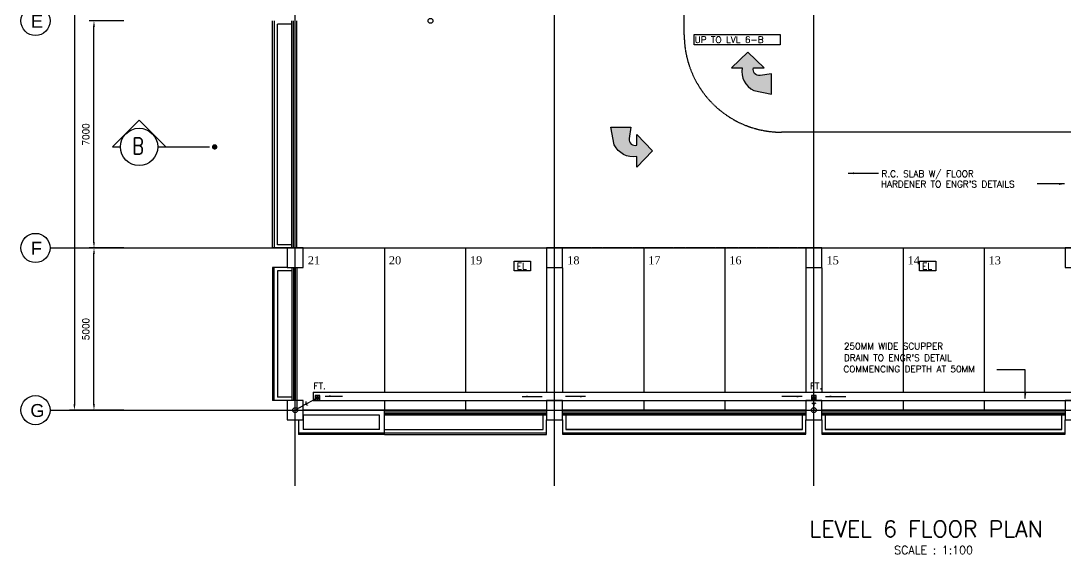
# Model space of a CAD drawing. Header units: millimetres. Extents: x -312260 to 194620, y -310600 to 21683.
# Drawn here: x -46871 to -14659, y -23657 to -7219 of the extents above; entities that cross this region are included whole.
import ezdxf

# ---------------------------------------------------------------- set-up
doc = ezdxf.new("R2010")
doc.units = ezdxf.units.MM
doc.header["$LTSCALE"] = 5
doc.header["$MEASUREMENT"] = 0
doc.header["$PDMODE"] = 3
for name, pattern in [('CENTER', [2, 1.25, -0.25, 0.25, -0.25]), ('DASHDOT2', [0.5, 0.25, -0.125, 0, -0.125]), ('DASHEDX2', [1.5, 1, -0.5]), ('HIDDEN2', [0.1875, 0.125, -0.0625])]:
    doc.linetypes.add(name, pattern=pattern)
for name, color, linetype in [('ARROW', 254, 'Continuous'), ('beam_p', 1, 'Continuous'), ('col', 7, 'Continuous'), ('CP', 8, 'Continuous'), ('CP NUMBERING', 1, 'Continuous'), ('DIM', 7, 'Continuous'), ('DRAIN', 5, 'Continuous'), ('EL & K', 10, 'Continuous'), ('FIX', 5, 'Continuous'), ('GRID', 9, 'CENTER'), ('L', 1, 'Continuous'), ('parap', 7, 'Continuous'), ('park L', 9, 'DASHEDX2'), ('RAIL', 1, 'Continuous'), ('RWDP', 1, 'Continuous'), ('SPEC', 7, 'Continuous'), ('TEXT', 7, 'Continuous'), ('wall', 2, 'Continuous')]:
    doc.layers.add(name, color=color, linetype=linetype)
doc.styles.add('CARPARK NO', font='TIMES.TTF', dxfattribs={"height": 200})
doc.styles.add('E', font='ROMANS.SHX', dxfattribs={"width": 0.9})
doc.styles.add('HELV', font='HELV.shx')
doc.styles.add('ROMS', font='romans.shx', dxfattribs={"width": 0.8, "height": 230})
doc.styles.add('S100', font='ROMANS.shx', dxfattribs={"height": 200})
doc.dimstyles.new('S100', dxfattribs={"dimscale": 0, "dimtxt": 150, "dimasz": 175, "dimexe": 150, "dimexo": 150, "dimgap": 150, "dimtad": 1, "dimdec": 0, "dimzin": 0, "dimdsep": 46, "dimtxsty": 'S100', "dimcen": 0, "dimdle": 100, "dimclrd": 5, "dimclre": 5, "dimclrt": 1, "dimaunit": 1, "dimadec": 0, "dimazin": 0, "dimtfac": 1, "dimtdec": 0, "dimtofl": 0, "dimtmove": 1, "dimatfit": 3, "dimfxl": 1, "dimtolj": 1, "dimtzin": 0, "dimarcsym": 0})

# ---------------------------------------------------------------- blocks, each defined once
blk = doc.blocks.new('*D28')
at = {"layer": 'DEFPOINTS', "color": 0}
for p in [(-44616, -14219), (-43541, -14219), (-43541, -19219)]:
    blk.add_point(p, dxfattribs=at)
at = {"layer": 'DIM', "color": 5, "lineweight": -2}
for p, q in [((-43691, -14219), (-44766, -14219)), ((-44616, -19044), (-44616, -14394)), ((-43691, -19219), (-44766, -19219))]:
    blk.add_line(p, q, dxfattribs=at)
at = {"layer": 'DIM', "color": 5}
for points in [[(-44645, -14394), (-44587, -14394), (-44616, -14219)], [(-44645, -19044), (-44587, -19044), (-44616, -19219)]]:
    blk.add_solid(points, dxfattribs=at)
at = {"layer": 'DIM', "color": 1, "insert": (-44866, -16719), "char_height": 200, "attachment_point": 5, "rotation": 90, "style": 'S100'}
blk.add_mtext('\\A1;5000', dxfattribs=at)
blk = doc.blocks.new('*D29')
at = {"layer": 'DEFPOINTS', "color": 0}
for p in [(-44616, -7219), (-43541, -7219), (-43541, -14219)]:
    blk.add_point(p, dxfattribs=at)
at = {"layer": 'DIM', "color": 5, "lineweight": -2}
for p, q in [((-43691, -7219), (-44766, -7219)), ((-44616, -14044), (-44616, -7394)), ((-43691, -14219), (-44766, -14219))]:
    blk.add_line(p, q, dxfattribs=at)
at = {"layer": 'DIM', "color": 5}
for points in [[(-44645, -7394), (-44587, -7394), (-44616, -7219)], [(-44645, -14044), (-44587, -14044), (-44616, -14219)]]:
    blk.add_solid(points, dxfattribs=at)
at = {"layer": 'DIM', "color": 1, "insert": (-44866, -10719), "char_height": 200, "attachment_point": 5, "rotation": 90, "style": 'S100'}
blk.add_mtext('\\A1;7000', dxfattribs=at)
blk = doc.blocks.new('*D33')
at = {"layer": 'DEFPOINTS', "color": 0}
for p in [(-43541, 15381), (-45219, -19219), (-43541, -19219)]:
    blk.add_point(p, dxfattribs=at)
at = {"layer": 'DIM', "color": 5, "lineweight": -2}
for p, q in [((-43691, 15381), (-45369, 15381)), ((-45219, 15206), (-45219, -19044)), ((-43691, -19219), (-45369, -19219))]:
    blk.add_line(p, q, dxfattribs=at)
at = {"layer": 'DIM', "color": 5}
for points in [[(-45248, 15206), (-45190, 15206), (-45219, 15381)], [(-45248, -19044), (-45190, -19044), (-45219, -19219)]]:
    blk.add_solid(points, dxfattribs=at)
at = {"layer": 'DIM', "color": 1, "insert": (-45469, -1919), "char_height": 200, "attachment_point": 5, "rotation": 90, "style": 'S100'}
blk.add_mtext('\\A1;34600', dxfattribs=at)
blk = doc.blocks.new('FT')
at = {"layer": 'FIX', "color": 6, "linetype": 'Continuous'}
for p, q in [((-102897, 3492), (-102966, 3561)), ((-102883, 3505), (-102953, 3575)), ((-102875, 3524), (-102934, 3583)), ((-102878, 3553), (-102905, 3580)), ((-102916, 3485), (-102974, 3542)), ((-102947, 3489), (-102969, 3511))]:
    blk.add_line(p, q, dxfattribs=at)
blk.add_lwpolyline([(-102849, 3609), (-102999, 3609), (-102999, 3459), (-102849, 3459)], close=True, dxfattribs=at)
blk.add_circle((-102924, 3534), 50, dxfattribs=at)

msp = doc.modelspace()

# ---------------------------------------------------------------- hatches: boundary and pattern name
at = {"layer": 'ARROW', "linetype": 'Continuous'}
for points in [[(-24268.6, -8667.5), (-23941.7, -8667.5), (-24446.1, -8182.7), (-24950.5, -8667.5), (-24618.9, -8667.5, 0.3415961), (-24259.8, -9362.7), (-23713.5, -9473.6), (-23713.5, -8851.1), (-24068.3, -8905.2, -0.5725495)], [(-28108.9, -10846.3), (-28054.7, -10491.4), (-28677.3, -10491.4), (-28566.4, -11037.7, 0.3415961), (-27871.2, -11396.8), (-27871.2, -11728.4), (-27386.4, -11224), (-27871.2, -10719.6), (-27871.2, -11046.6, -0.5725495)]]:
    msp.add_hatch(color=256, dxfattribs=at).paths.add_polyline_path(points)

# ---------------------------------------------------------------- linework, layer by layer
at = {"color": 3}
for p, q in [((-44046.6, -11103.6), (-43222, -10279.1)), ((-42397.5, -11103.6), (-43222, -10279.1)), ((-44046.6, -11103.6), (-43799.6, -11103.6)), ((-42649.6, -11103.6), (-42397.5, -11103.6)), ((-42397.5, -11103.6), (-41051.3, -11103.6))]:
    msp.add_line(p, q, dxfattribs=at)
at = {"color": 1}
msp.add_lwpolyline([(-26099.5, -7641.9), (-23453.4, -7641.9), (-23453.4, -7962.2), (-26099.5, -7962.2)], close=True, dxfattribs=at)
at = {"color": 3, "const_width": 83.6}
msp.add_lwpolyline([(-40893.3, -11061.9, -1), (-40893.3, -11145.4, -1)], format="xyb", close=True, dxfattribs=at)
at = {"color": 3}
msp.add_circle((-43224.6, -11103.6), 575, dxfattribs=at)
at = {"layer": 'ARROW', "linetype": 'Continuous', "flags": 128}
for points in [[(-24618.9, -8667.5, 0.3415961), (-24259.8, -9362.7), (-23713.5, -9473.6), (-23713.5, -8851.1), (-24068.3, -8905.2, -0.5725495), (-24268.6, -8667.5), (-23941.7, -8667.5), (-24446.1, -8182.7), (-24950.5, -8667.5), (-24618.9, -8667.5)], [(-27871.2, -11396.8, -0.3415961), (-28566.4, -11037.7), (-28677.3, -10491.4), (-28054.7, -10491.4), (-28108.9, -10846.3, 0.5725495), (-27871.2, -11046.6), (-27871.2, -10719.6), (-27386.4, -11224), (-27871.2, -11728.4), (-27871.2, -11396.8)]]:
    msp.add_lwpolyline(points, format="xyb", dxfattribs=at)
at = {"layer": 'beam_p', "ltscale": 2}
for p, q in [((-39109.4, -14219.3), (-39109.4, -7219.3)), ((-38959.4, -14119.3), (-38959.4, -7319.3)), ((-38509.4, -7319.3), (-38959.4, -7319.3)), ((-38509.4, -14119.3), (-38959.4, -14119.3)), ((-38659.4, -14219.3), (-39109.4, -14219.3)), ((-39109.4, -14819.3), (-39109.4, -18919.3)), ((-38659.4, -14819.3), (-39109.4, -14819.3)), ((-38959.4, -14919.3), (-38959.4, -18819.3)), ((-38509.4, -14919.3), (-38959.4, -14919.3)), ((-38659.4, -18919.3), (-39109.4, -18919.3)), ((-38509.4, -18819.3), (-38959.4, -18819.3)), ((-38159.4, -19369.3), (-38159.4, -19819.3)), ((-35809.4, -19369.3), (-38159.4, -19369.3)), ((-35809.4, -19819.3), (-35809.4, -19369.3)), ((-35809.4, -19819.3), (-38159.4, -19819.3)), ((-22759.4, -19819.3), (-30059.4, -19819.3)), ((-14759.4, -19819.3), (-22059.4, -19819.3))]:
    msp.add_line(p, q, dxfattribs=at)
at = {"layer": 'beam_p', "color": 5, "linetype": 'HIDDEN2', "ltscale": 2}
for p, q in [((-39059.4, -7219.3), (-39059.4, -14219.3)), ((-39059.4, -18919.3), (-39059.4, -14819.3)), ((-38309.4, -19919.3), (-35659.4, -19919.3))]:
    msp.add_line(p, q, dxfattribs=at)
at = {"layer": 'beam_p', "color": 7, "ltscale": 2}
for p, q in [((-35659.4, -19969.3), (-35659.4, -19219.3)), ((-38309.4, -19519.3), (-38309.4, -19969.3)), ((-35659.4, -19969.3), (-38309.4, -19969.3))]:
    msp.add_line(p, q, dxfattribs=at)
at = {"layer": 'beam_p', "ltscale": 2}
for points in [[(-35659.4, -19819.3), (-30759.4, -19819.3), (-30759.4, -19369.3)], [(-35659.4, -19969.3), (-30659.4, -19969.3), (-30659.4, -19519.3)], [(-30159.4, -19513.7), (-30159.4, -19963.7), (-22659.4, -19963.7), (-22659.4, -19519.3)], [(-30059.4, -19369.3), (-30059.4, -19819.3), (-22759.4, -19819.3), (-22759.4, -19369.3)], [(-22159.4, -19513.7), (-22159.4, -19963.7), (-14659.4, -19963.7), (-14659.4, -19519.3)], [(-22059.4, -19369.3), (-22059.4, -19819.3), (-14759.4, -19819.3), (-14759.4, -19369.3)]]:
    msp.add_lwpolyline(points, dxfattribs=at)
at = {"layer": 'beam_p', "color": 5, "linetype": 'HIDDEN2', "ltscale": 2}
for points in [[(-35659.4, -19919.3), (-30659.4, -19919.3), (-30659.4, -19519.3)], [(-30159.4, -19519.3), (-30159.4, -19919.3), (-22659.4, -19919.3), (-22659.4, -19519.3)], [(-22159.4, -19519.3), (-22159.4, -19919.3), (-14659.4, -19919.3), (-14659.4, -19519.3)]]:
    msp.add_lwpolyline(points, dxfattribs=at)
at = {"layer": 'col', "color": 3}
for points in [[(-38159.4, -14219.3), (-38659.4, -14219.3), (-38659.4, -14819.3), (-38159.4, -14819.3)], [(-30159.4, -14219.3), (-30659.4, -14219.3), (-30659.4, -14819.3), (-30159.4, -14819.3)], [(-22159.4, -14219.3), (-22659.4, -14219.3), (-22659.4, -14819.3), (-22159.4, -14819.3)], [(-14159.4, -14219.3), (-14659.4, -14219.3), (-14659.4, -14819.3), (-14159.4, -14819.3)], [(-38159.4, -18919.3), (-38659.4, -18919.3), (-38659.4, -19519.3), (-38159.4, -19519.3)], [(-30159.4, -18919.3), (-30659.4, -18919.3), (-30659.4, -19519.3), (-30159.4, -19519.3)], [(-22159.4, -18919.3), (-22659.4, -18919.3), (-22659.4, -19519.3), (-22159.4, -19519.3)], [(-14159.4, -18919.3), (-14659.4, -18919.3), (-14659.4, -19519.3), (-14159.4, -19519.3)]]:
    msp.add_lwpolyline(points, close=True, dxfattribs=at)
at = {"layer": 'CP', "color": 7}
msp.add_circle((-34234.4, -7219.3), 75, dxfattribs=at)
at = {"layer": 'DRAIN'}
for p, q in [((-37859.4, -18669.3), (17040.6, -18669.3)), ((-37859.4, -18669.3), (-37859.4, -18919.3)), ((-37859.4, -18919.3), (17040.6, -18919.3))]:
    msp.add_line(p, q, dxfattribs=at)
at = {"layer": 'EL & K', "color": 10}
for points in [[(-31651.1, -14623.7), (-31151.1, -14623.7), (-31151.1, -14923.7), (-31651.1, -14923.7)], [(-19151.1, -14623.7), (-18651.1, -14623.7), (-18651.1, -14923.7), (-19151.1, -14923.7)]]:
    msp.add_lwpolyline(points, close=True, dxfattribs=at)
at = {"layer": 'GRID', "linetype": 'CENTER', "ltscale": 2}
for p, q in [((-38409.4, -21553.2), (-38409.4, 20308)), ((-30409.4, -21553.2), (-30409.4, 20308)), ((-22409.4, -21553.2), (-22409.4, 20308)), ((-45970.9, -14219.3), (23219.1, -14219.3)), ((-45970.9, -19219.3), (23219.1, -19219.3))]:
    msp.add_line(p, q, dxfattribs=at)
at = {"layer": 'GRID', "color": 7, "linetype": 'ByBlock', "ltscale": 2}
for centre in [(-46420.9, -7219.3), (-46420.9, -14219.3), (-46420.9, -19219.3)]:
    msp.add_circle(centre, 450, dxfattribs=at)
at = {"layer": 'parap', "color": 0, "ltscale": 2}
for p, q in [((-38509.4, -14219.3), (-38509.4, -7219.3)), ((-38359.4, -14219.3), (-38359.4, -7219.3)), ((-38509.4, -14819.3), (-38509.4, -18919.3)), ((-38359.4, -14819.3), (-38359.4, -19219.3)), ((-30659.4, -19219.3), (-38159.4, -19219.3)), ((-22659.4, -19219.3), (-30159.4, -19219.3)), ((-14659.4, -19219.3), (-22159.4, -19219.3)), ((-14659.4, -19219.3), (-22159.4, -19219.3)), ((-30659.4, -19369.3), (-35659.4, -19369.3)), ((-22659.4, -19369.3), (-30159.4, -19369.3)), ((-14659.4, -19369.3), (-22159.4, -19369.3)), ((-14659.4, -19369.3), (-22159.4, -19369.3))]:
    msp.add_line(p, q, dxfattribs=at)
at = {"layer": 'park L', "color": 8, "ltscale": 2}
for p, q in [((-38159.4, -14219.3), (-30659.4, -14219.3)), ((-22659.4, -14219.3), (-30159.4, -14219.3)), ((-22159.4, -14219.3), (-14659.4, -14219.3))]:
    msp.add_line(p, q, dxfattribs=at)
at = {"layer": 'park L'}
for p, q in [((-35659.4, -14219.3), (-35659.4, -18669.3)), ((-33159.4, -14219.3), (-33159.4, -18669.3)), ((-27659.4, -14219.3), (-27659.4, -18669.3)), ((-25159.4, -14219.3), (-25159.4, -18669.3)), ((-19659.4, -14219.3), (-19659.4, -18669.3)), ((-17159.4, -14219.3), (-17159.4, -18669.3)), ((-30659.4, -14819.3), (-30659.4, -18669.3)), ((-30159.4, -14819.3), (-30159.4, -18669.3)), ((-22659.4, -14819.3), (-22659.4, -18669.3)), ((-22159.4, -14819.3), (-22159.4, -18669.3)), ((-35659.4, -18919.3), (-35659.4, -19219.3)), ((-33159.4, -18919.3), (-33159.4, -19219.3)), ((-27659.4, -18919.3), (-27659.4, -19219.3)), ((-25159.4, -18919.3), (-25159.4, -19219.3)), ((-19659.4, -18919.3), (-19659.4, -19219.3)), ((-17159.4, -18919.3), (-17159.4, -19219.3))]:
    msp.add_line(p, q, dxfattribs=at)
at = {"layer": 'RAIL', "color": 5, "ltscale": 1000}
for p, q in [((-38459.4, -14219.3), (-38459.4, -7219.3)), ((-38409.4, -14219.3), (-38409.4, -7219.3)), ((-38459.4, -14819.3), (-38459.4, -18919.3)), ((-38409.4, -14819.3), (-38409.4, -18919.3)), ((-35659.4, -19269.3), (-30659.4, -19269.3)), ((-35659.4, -19319.3), (-30659.4, -19319.3)), ((-30159.4, -19269.3), (-22659.4, -19269.3)), ((-30159.4, -19319.3), (-22659.4, -19319.3)), ((-22159.4, -19269.3), (-14659.4, -19269.3)), ((-22159.4, -19319.3), (-14659.4, -19319.3))]:
    msp.add_line(p, q, dxfattribs=at)
at = {"layer": 'RWDP', "color": 2, "linetype": 'DASHDOT2'}
msp.add_line((-22409.4, -18844.3), (-22409.4, -19219.3), dxfattribs=at)
for points in [[(-37715.6, -18838.1), (-38409.4, -19219.3)], [(-38076.2, -18948.9), (-38084.5, -19040.8), (-38011.1, -19068.1)]]:
    msp.add_lwpolyline(points, dxfattribs=at)
at = {"layer": 'RWDP', "color": 2}
msp.add_lwpolyline([(-22474.1, -18991.5), (-22409.4, -19031.8), (-22343.1, -18989.7)], dxfattribs=at)
at = {"layer": 'RWDP'}
for centre in [(-38409.4, -19219.3), (-22409.4, -19219.3)]:
    msp.add_circle(centre, 75, dxfattribs=at)
at = {"layer": 'wall', "linetype": 'DASHEDX2', "ltscale": 3}
msp.add_lwpolyline([(5590.6, -7219.3), (5590.6, -7650.1, -0.4142136), (2590.6, -10650.1), (-23409.4, -10650.1, -0.4142136), (-26409.4, -7650.1), (-26409.4, -6619.3)], format="xyb", dxfattribs=at)

# ---------------------------------------------------------------- block references
at = {"layer": 'L'}
msp.add_blockref('FT', (65202.5, -22378.2), dxfattribs=at)
at = {"layer": 'wall'}
msp.add_blockref('FT', (80514.9, -22378.2), dxfattribs=at)

# ---------------------------------------------------------------- texts
at = {"color": 2, "style": 'S100'}
msp.add_text('UP TO LVL 6-B', height=200, rotation=0, dxfattribs=at).set_placement((-26088.2, -7899.8))
at = {"color": 1, "style": 'S100'}
for p in [(-37843.7, -18572.8), (-22531.3, -18572.8)]:
    msp.add_text('FT.', height=200, rotation=0, dxfattribs=at).set_placement(p)
at = {"layer": 'CP NUMBERING', "style": 'CARPARK NO'}
for s, p in [('21', (-38017.7, -14723.9)), ('20', (-35517.7, -14723.9)), ('19', (-33017.7, -14723.9)), ('18', (-30017.7, -14723.9)), ('17', (-27517.7, -14723.9)), ('16', (-25017.7, -14723.9)), ('15', (-22017.7, -14723.9)), ('14', (-19517.7, -14723.9)), ('13', (-17017.7, -14723.9))]:
    msp.add_text(s, height=250, dxfattribs=at).set_placement(p)
at = {"layer": 'EL & K', "color": 10, "style": 'ROMS'}
for p in [(-31575.3, -14881.1), (-19075.3, -14881.1)]:
    msp.add_text('EL', height=200, dxfattribs=at).set_placement(p)
at = {"layer": 'GRID', "color": 3, "linetype": 'ByBlock', "ltscale": 2, "style": 'HELV'}
for s, p in [('E', (-46560.8, -7429.9)), ('F', (-46560.8, -14429.9)), ('G', (-46578.6, -19429.9))]:
    msp.add_text(s, height=400, dxfattribs=at).set_placement(p)
at = {"layer": 'SPEC', "style": 'S100'}
for s, p in [('R.C. SLAB W/ FLOOR', (-20322.8, -12032.1)), ("HARDENER TO ENGR'S DETAILS", (-20341.8, -12352.1)), ('250MM WIDE SCUPPER', (-21483.3, -17347.1)), ("DRAIN TO ENGR'S DETAIL", (-21483.3, -17705.4)), ('COMMENCING DEPTH AT 50MM', (-21497.8, -18051.7))]:
    msp.add_text(s, height=200, dxfattribs=at).set_placement(p)
at = {"layer": 'TEXT', "color": 4, "style": 'E', "width": 0.8}
msp.add_text('B', height=500, dxfattribs=at).set_placement((-43436.5, -11326.7))
at = {"layer": 'TEXT', "color": 3, "style": 'S100'}
msp.add_text('LEVEL 6 FLOOR PLAN', height=500, dxfattribs=at).set_placement((-22545, -23130))
at = {"layer": 'TEXT', "color": 7, "style": 'S100'}
msp.add_text('SCALE : 1:100', height=250, dxfattribs=at).set_placement((-19933.1, -23656.8))

# ---------------------------------------------------------------- dimensions: what is measured, and where the dimension line sits
at = {"layer": 'DIM'}
for p1, p2, distance, picture, middle in [((-43541.3, 15380.7), (-43541.3, -19219.3), -1678, '*D33', (-45469.3, -1919.3)), ((-43541.3, -14219.3), (-43541.3, -7219.3), 1074.8, '*D29', (-44866.1, -10719.3)), ((-43541.3, -19219.3), (-43541.3, -14219.3), 1074.8, '*D28', (-44866.1, -16719.3))]:
    dim = msp.add_aligned_dim(p1=p1, p2=p2, distance=distance, dimstyle='S100', override={"dimscale": 1}, dxfattribs=at)
    dim.commit()
    dim.dimension.update_dxf_attribs({"geometry": picture, "text_midpoint": middle})

# ---------------------------------------------------------------- leaders
at = {"layer": 'RWDP'}
for points in [[(-15886.7, -18858.5), (-15886.7, -17972.3), (-16762.7, -17972.3)], [(-37488.1, -18787.3), (-36949.2, -18787.3)], [(-31409.8, -18799), (-30786, -18799)], [(-29450.2, -18799), (-30073.9, -18799)], [(-22769.5, -18799), (-23393.3, -18799)], [(-22049.3, -18799), (-21425.5, -18799)]]:
    msp.add_leader(points, dimstyle='S100', override={"dimscale": 1, "dimtad": 0}, dxfattribs=at)
at = {"layer": 'SPEC'}
for points in [[(-21348.4, -11916.7), (-20416.9, -11916.7)], [(-14674.8, -12247.3), (-15526.2, -12247.3)]]:
    msp.add_leader(points, dimstyle='S100', override={"dimscale": 1, "dimtad": 0}, dxfattribs=at)

doc.saveas('drawing.dxf')
